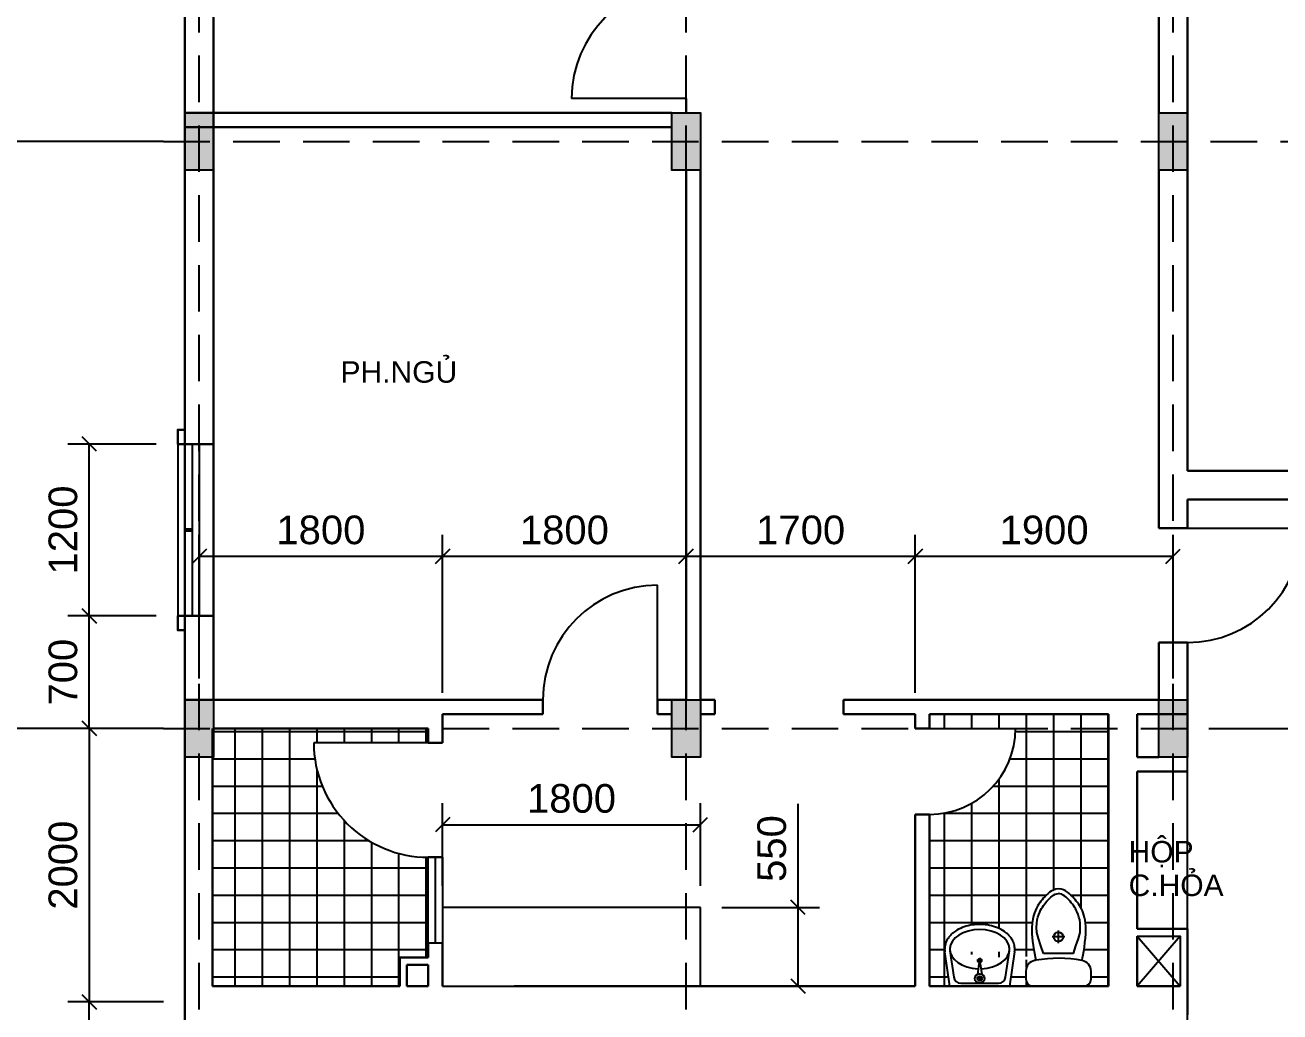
# Model space of a CAD drawing. Extents: x -49137 to 171306, y -3236 to 60448.
# Drawn here: x 4629 to 13390, y 46619 to 53512 of the extents above; entities that cross this region are included whole.
import ezdxf

# ---------------------------------------------------------------- set-up
doc = ezdxf.new("R2010")
doc.units = 0
doc.header["$LTSCALE"] = 1300
doc.linetypes.add('HIDDEN', pattern=[0.375, 0.25, -0.125])
doc.layers.get('0').update_dxf_attribs({"linetype": 'CONTINUOUS'})
doc.layers.get('DEFPOINTS').update_dxf_attribs({"linetype": 'CONTINUOUS'})
for name, color, linetype in [('11', 7, 'CONTINUOUS'), ('BAO', 3, 'CONTINUOUS'), ('COT', 1, 'CONTINUOUS'), ('CUA', 4, 'CONTINUOUS'), ('HATCH', 5, 'CONTINUOUS'), ('RANH', 2, 'CONTINUOUS'), ('TBI', 2, 'CONTINUOUS'), ('TEXT', 7, 'CONTINUOUS'), ('TIM', 6, 'CONTINUOUS')]:
    doc.layers.add(name, color=color, linetype=linetype)
doc.layers.add('TUONG', color=3, linetype='CONTINUOUS', lineweight=30)
doc.styles.add('VN', font='VHELVEN.TTF')
doc.styles.add('VNI-HELVE', font='VHELVEN.TTF')
doc.dimstyles.new('DIM100S', dxfattribs={"dimscale": 0, "dimtxt": 200, "dimasz": 100, "dimexe": 150, "dimexo": 150, "dimgap": 80, "dimtad": 1, "dimdec": 0, "dimrnd": 50, "dimzin": 0, "dimdsep": 46, "dimtxsty": 'VNI-HELVE', "dimblk1": 'OBLIQUE', "dimblk2": 'OBLIQUE', "dimsah": 1, "dimcen": 0, "dimclrd": 6, "dimclre": 6, "dimclrt": 6, "dimadec": 0, "dimazin": 0, "dimtfac": 1, "dimtdec": 0, "dimtmove": 0, "dimatfit": 3, "dimfxl": 0, "dimtolj": 1, "dimtzin": 0, "dimarcsym": 0})
pattern_1 = [(0, (0, 0), (0, 190.5), []), (90, (0, 0), (-190.5, 1.166437552015814e-14), [])]

# ---------------------------------------------------------------- blocks, each defined once
blk = doc.blocks.new('PN')
at = {"layer": 'TEXT', "style": 'VN'}
blk.add_text('PH.NGUÛ', height=150, dxfattribs=at).set_placement((-475.5843521677307, -53.53381435963092))
blk = doc.blocks.new('S1200A')
at = {"layer": '11', "color": 4}
blk.add_line((-600, 50), (600, 50), dxfattribs=at)
blk.add_lwpolyline([(-600, 100), (600, 100), (600, 0), (-600, 0), (-600, 100)], dxfattribs=at)
at = {"layer": '11', "color": 4, "const_width": 30}
blk.add_lwpolyline([(0, 50), (0, 0)], dxfattribs=at)
blk = doc.blocks.new('_OBLIQUE')
at = {"color": 0, "linetype": 'ByBlock'}
blk.add_line((-0.5, -0.5), (0.5, 0.5), dxfattribs=at)
blk = doc.blocks.new('*D67')
at = {"color": 6, "linetype": 'ByBlock'}
for p, q in [((5594.066103490199, 46688.57364464401), (4926.467653593863, 46688.57364464401)), ((5076.467653593863, 44598.92827617628), (5076.467653593863, 46688.57364464401)), ((5594.066103490199, 44598.92827617628), (4926.467653593863, 44598.92827617628))]:
    blk.add_line(p, q, dxfattribs=at)
at = {"layer": 'DEFPOINTS', "color": 0, "linetype": 'ByBlock'}
for p in [(5076.467653593863, 46688.57364464401), (5744.066103490199, 46688.57364464401), (5744.066103490199, 44598.92827617628)]:
    blk.add_point(p, dxfattribs=at)
at = {"color": 6, "linetype": 'ByBlock', "xscale": 100, "yscale": 100, "zscale": 100}
for p, rotation in [((5076.467653593863, 46688.57364464401), 90), ((5076.467653593863, 44598.92827617628), 270)]:
    blk.add_blockref('_OBLIQUE', p, dxfattribs=dict(at, rotation=rotation))
at = {"color": 6, "linetype": 'ByBlock', "insert": (4893.682138273529, 45643.75096041015), "char_height": 200, "attachment_point": 5, "rotation": 90, "style": 'VNI-HELVE'}
blk.add_mtext('\\A1;2000', dxfattribs=at)
blk = doc.blocks.new('*D68')
at = {"color": 6, "linetype": 'ByBlock'}
for p, q in [((5594.066103484367, 48598.92827617623), (4926.467653593863, 48598.92827617623)), ((5076.467653593863, 48598.92827617623), (5076.467653593863, 46688.57364464401)), ((5394.066103490199, 46688.57364464401), (4926.467653593863, 46688.57364464401))]:
    blk.add_line(p, q, dxfattribs=at)
at = {"layer": 'DEFPOINTS', "color": 0, "linetype": 'ByBlock'}
for p in [(5744.066103484367, 48598.92827617623), (5076.467653593863, 46688.57364464401), (5544.066103490199, 46688.57364464401)]:
    blk.add_point(p, dxfattribs=at)
at = {"color": 6, "linetype": 'ByBlock', "xscale": 100, "yscale": 100, "zscale": 100}
for p, rotation in [((5076.467653593863, 48598.92827617623), 90), ((5076.467653593863, 46688.57364464401), 270)]:
    blk.add_blockref('_OBLIQUE', p, dxfattribs=dict(at, rotation=rotation))
at = {"color": 6, "linetype": 'ByBlock', "insert": (4893.682138273529, 47643.75096041012), "char_height": 200, "attachment_point": 5, "rotation": 90, "style": 'VNI-HELVE'}
blk.add_mtext('\\A1;2000', dxfattribs=at)
blk = doc.blocks.new('*D69')
at = {"color": 6, "linetype": 'ByBlock'}
for p, q in [((5544.066103484423, 49384.92312863689), (4926.467653593863, 49384.92312863689)), ((5076.467653593863, 48598.92827617623), (5076.467653593863, 49384.92312863689)), ((5394.066103484367, 48598.92827617623), (4926.467653593863, 48598.92827617623))]:
    blk.add_line(p, q, dxfattribs=at)
at = {"layer": 'DEFPOINTS', "color": 0, "linetype": 'ByBlock'}
for p in [(5076.467653593863, 49384.92312863689), (5694.066103484423, 49384.92312863689), (5544.066103484367, 48598.92827617623)]:
    blk.add_point(p, dxfattribs=at)
at = {"color": 6, "linetype": 'ByBlock', "xscale": 100, "yscale": 100, "zscale": 100}
for p, rotation in [((5076.467653593863, 49384.92312863689), 90), ((5076.467653593863, 48598.92827617623), 270)]:
    blk.add_blockref('_OBLIQUE', p, dxfattribs=dict(at, rotation=rotation))
at = {"color": 6, "linetype": 'ByBlock', "insert": (4893.682138273529, 48991.92570240656), "char_height": 200, "attachment_point": 5, "rotation": 90, "style": 'VNI-HELVE'}
blk.add_mtext('\\A1;700', dxfattribs=at)
blk = doc.blocks.new('*D70')
at = {"color": 6, "linetype": 'ByBlock'}
for p, q in [((5544.066103484423, 50584.92312863689), (4926.467653593863, 50584.92312863689)), ((5076.467653593863, 49384.92312863689), (5076.467653593863, 50584.92312863689)), ((5344.066103484423, 49384.92312863689), (4926.467653593863, 49384.92312863689))]:
    blk.add_line(p, q, dxfattribs=at)
at = {"layer": 'DEFPOINTS', "color": 0, "linetype": 'ByBlock'}
for p in [(5076.467653593863, 50584.92312863689), (5694.066103484423, 50584.92312863689), (5494.066103484423, 49384.92312863689)]:
    blk.add_point(p, dxfattribs=at)
at = {"color": 6, "linetype": 'ByBlock', "xscale": 100, "yscale": 100, "zscale": 100}
for p, rotation in [((5076.467653593863, 50584.92312863689), 90), ((5076.467653593863, 49384.92312863689), 270)]:
    blk.add_blockref('_OBLIQUE', p, dxfattribs=dict(at, rotation=rotation))
at = {"color": 6, "linetype": 'ByBlock', "insert": (4893.682138273529, 49984.92312863689), "char_height": 200, "attachment_point": 5, "rotation": 90, "style": 'VNI-HELVE'}
blk.add_mtext('\\A1;1200', dxfattribs=at)
blk = doc.blocks.new('*D73')
at = {"color": 6, "linetype": 'ByBlock'}
for p, q in [((5394.066103484367, 48598.92827617623), (4314.043921844976, 48598.92827617623)), ((4464.043921844976, 44598.92827617628), (4464.043921844976, 48598.92827617623)), ((5394.066103490199, 44598.92827617628), (4314.043921844976, 44598.92827617628))]:
    blk.add_line(p, q, dxfattribs=at)
at = {"layer": 'DEFPOINTS', "color": 0, "linetype": 'ByBlock'}
for p in [(4464.043921844976, 48598.92827617623), (5544.066103484367, 48598.92827617623), (5544.066103490199, 44598.92827617628)]:
    blk.add_point(p, dxfattribs=at)
at = {"color": 6, "linetype": 'ByBlock', "xscale": 100, "yscale": 100, "zscale": 100}
for p, rotation in [((4464.043921844976, 48598.92827617623), 90), ((4464.043921844976, 44598.92827617628), 270)]:
    blk.add_blockref('_OBLIQUE', p, dxfattribs=dict(at, rotation=rotation))
at = {"color": 6, "linetype": 'ByBlock', "insert": (4281.258406524641, 46598.92827617626), "char_height": 200, "attachment_point": 5, "rotation": 90, "style": 'VNI-HELVE'}
blk.add_mtext('\\A1;4000', dxfattribs=at)
blk = doc.blocks.new('*D74')
at = {"color": 6, "linetype": 'ByBlock'}
for p, q in [((5594.066103484394, 52698.92827617536), (4314.043921844976, 52698.92827617536)), ((4464.043921844976, 48598.92827617623), (4464.043921844976, 52698.92827617536)), ((5394.066103484367, 48598.92827617623), (4314.043921844976, 48598.92827617623))]:
    blk.add_line(p, q, dxfattribs=at)
at = {"layer": 'DEFPOINTS', "color": 0, "linetype": 'ByBlock'}
for p in [(4464.043921844976, 52698.92827617536), (5744.066103484394, 52698.92827617536), (5544.066103484367, 48598.92827617623)]:
    blk.add_point(p, dxfattribs=at)
at = {"color": 6, "linetype": 'ByBlock', "xscale": 100, "yscale": 100, "zscale": 100}
for p, rotation in [((4464.043921844976, 52698.92827617536), 90), ((4464.043921844976, 48598.92827617623), 270)]:
    blk.add_blockref('_OBLIQUE', p, dxfattribs=dict(at, rotation=rotation))
at = {"color": 6, "linetype": 'ByBlock', "insert": (4281.258406524641, 50648.92827617579), "char_height": 200, "attachment_point": 5, "rotation": 90, "style": 'VNI-HELVE'}
blk.add_mtext('\\A1;4200', dxfattribs=at)
blk = doc.blocks.new('*D75')
at = {"color": 6, "linetype": 'ByBlock'}
for p, q in [((5594.066103484423, 56798.59949877077), (4314.043921844976, 56798.59949877077)), ((4464.043921844976, 52698.92827617536), (4464.043921844976, 56798.59949877077)), ((5394.066103484394, 52698.92827617536), (4314.043921844976, 52698.92827617536))]:
    blk.add_line(p, q, dxfattribs=at)
at = {"layer": 'DEFPOINTS', "color": 0, "linetype": 'ByBlock'}
for p in [(4464.043921844976, 56798.59949877077), (5744.066103484423, 56798.59949877077), (5544.066103484394, 52698.92827617536)]:
    blk.add_point(p, dxfattribs=at)
at = {"color": 6, "linetype": 'ByBlock', "xscale": 100, "yscale": 100, "zscale": 100}
for p, rotation in [((4464.043921844976, 56798.59949877077), 90), ((4464.043921844976, 52698.92827617536), 270)]:
    blk.add_blockref('_OBLIQUE', p, dxfattribs=dict(at, rotation=rotation))
at = {"color": 6, "linetype": 'ByBlock', "insert": (4281.258406524642, 54748.76388747306), "char_height": 200, "attachment_point": 5, "rotation": 90, "style": 'VNI-HELVE'}
blk.add_mtext('\\A1;4200', dxfattribs=at)
blk = doc.blocks.new('*D76')
at = {"color": 6, "linetype": 'ByBlock'}
for p, q in [((5394.066103484423, 56798.59949877077), (3671.355220507948, 56798.59949877077)), ((3821.355220507946, 36598.59949877077), (3821.355220507948, 56798.59949877077)), ((5394.066103484359, 36598.59949877077), (3671.355220507946, 36598.59949877077))]:
    blk.add_line(p, q, dxfattribs=at)
at = {"layer": 'DEFPOINTS', "color": 0, "linetype": 'ByBlock'}
for p in [(3821.355220507948, 56798.59949877077), (5544.066103484423, 56798.59949877077), (5544.066103484359, 36598.59949877077)]:
    blk.add_point(p, dxfattribs=at)
at = {"color": 6, "linetype": 'ByBlock', "xscale": 100, "yscale": 100, "zscale": 100}
for p, rotation in [((3821.355220507948, 56798.59949877077), 90), ((3821.355220507946, 36598.59949877077), 270)]:
    blk.add_blockref('_OBLIQUE', p, dxfattribs=dict(at, rotation=rotation))
at = {"color": 6, "linetype": 'ByBlock', "insert": (3638.569705187613, 46698.59949877077), "char_height": 200, "attachment_point": 5, "rotation": 90, "style": 'VNI-HELVE'}
blk.add_mtext('\\A1;20800', dxfattribs=at)
blk = doc.blocks.new('*D109')
at = {"color": 6, "linetype": 'ByBlock'}
for p, q in [((14494.06610348437, 50298.59949877077), (14004.37222511618, 50298.59949877077)), ((14154.37222511618, 48598.92827617623), (14154.37222511618, 50298.59949877077)), ((12894.06610348437, 48598.92827617623), (14304.37222511618, 48598.92827617623))]:
    blk.add_line(p, q, dxfattribs=at)
at = {"layer": 'DEFPOINTS', "color": 0, "linetype": 'ByBlock'}
for p in [(14154.37222511618, 50298.59949877077), (14644.06610348437, 50298.59949877077), (12744.06610348437, 48598.92827617623)]:
    blk.add_point(p, dxfattribs=at)
at = {"color": 6, "linetype": 'ByBlock', "xscale": 100, "yscale": 100, "zscale": 100}
for p, rotation in [((14154.37222511618, 50298.59949877077), 90), ((14154.37222511618, 48598.92827617623), 270)]:
    blk.add_blockref('_OBLIQUE', p, dxfattribs=dict(at, rotation=rotation))
at = {"color": 6, "linetype": 'ByBlock', "insert": (13971.58670979585, 49448.7638874735), "char_height": 200, "attachment_point": 5, "rotation": 90, "style": 'VNI-HELVE'}
blk.add_mtext('\\A1;1700', dxfattribs=at)
blk = doc.blocks.new('*D110')
at = {"color": 6, "linetype": 'ByBlock'}
for p, q in [((5844.066103484366, 48948.59949877077), (5844.066103484366, 49951.63737708093)), ((7544.066103484017, 48848.59949877077), (7544.066103484017, 49951.63737708093)), ((5844.066103484366, 49801.63737708093), (7544.066103484017, 49801.63737708093))]:
    blk.add_line(p, q, dxfattribs=at)
at = {"layer": 'DEFPOINTS', "color": 0, "linetype": 'ByBlock'}
for p in [(7544.066103484017, 49801.63737708093), (5844.066103484366, 48798.59949877077), (7544.066103484017, 48698.59949877077)]:
    blk.add_point(p, dxfattribs=at)
at = {"color": 6, "linetype": 'ByBlock', "xscale": 100, "yscale": 100, "zscale": 100, "rotation": 180}
blk.add_blockref('_OBLIQUE', (5844.066103484366, 49801.63737708093), dxfattribs=at)
at = {"color": 6, "linetype": 'ByBlock', "xscale": 100, "yscale": 100, "zscale": 100}
blk.add_blockref('_OBLIQUE', (7544.066103484017, 49801.63737708093), dxfattribs=at)
at = {"color": 6, "linetype": 'ByBlock', "insert": (6694.066103484191, 49984.42289240126), "char_height": 200, "attachment_point": 5, "style": 'VNI-HELVE'}
blk.add_mtext('\\A1;1800', dxfattribs=at)
blk = doc.blocks.new('*D111')
at = {"color": 6, "linetype": 'ByBlock'}
for p, q in [((7544.066103484017, 48998.59949877077), (7544.066103484017, 49951.63737708093)), ((9244.066103484365, 48948.59949877077), (9244.066103484365, 49951.63737708093)), ((7544.066103484017, 49801.63737708093), (9244.066103484365, 49801.63737708093))]:
    blk.add_line(p, q, dxfattribs=at)
at = {"layer": 'DEFPOINTS', "color": 0, "linetype": 'ByBlock'}
for p in [(9244.066103484365, 49801.63737708093), (7544.066103484017, 48848.59949877077), (9244.066103484365, 48798.59949877077)]:
    blk.add_point(p, dxfattribs=at)
at = {"color": 6, "linetype": 'ByBlock', "xscale": 100, "yscale": 100, "zscale": 100, "rotation": 180}
blk.add_blockref('_OBLIQUE', (7544.066103484017, 49801.63737708093), dxfattribs=at)
at = {"color": 6, "linetype": 'ByBlock', "xscale": 100, "yscale": 100, "zscale": 100}
blk.add_blockref('_OBLIQUE', (9244.066103484365, 49801.63737708093), dxfattribs=at)
at = {"color": 6, "linetype": 'ByBlock', "insert": (8394.06610348419, 49984.42289240126), "char_height": 200, "attachment_point": 5, "style": 'VNI-HELVE'}
blk.add_mtext('\\A1;1800', dxfattribs=at)
blk = doc.blocks.new('*D112')
at = {"color": 6, "linetype": 'ByBlock'}
for p, q in [((9244.066103484365, 48948.59949877077), (9244.066103484365, 49951.63737708093)), ((10844.06610348437, 48848.59949877077), (10844.06610348437, 49951.63737708093)), ((9244.066103484365, 49801.63737708093), (10844.06610348437, 49801.63737708093))]:
    blk.add_line(p, q, dxfattribs=at)
at = {"layer": 'DEFPOINTS', "color": 0, "linetype": 'ByBlock'}
for p in [(10844.06610348437, 49801.63737708093), (9244.066103484365, 48798.59949877077), (10844.06610348437, 48698.59949877077)]:
    blk.add_point(p, dxfattribs=at)
at = {"color": 6, "linetype": 'ByBlock', "xscale": 100, "yscale": 100, "zscale": 100, "rotation": 180}
blk.add_blockref('_OBLIQUE', (9244.066103484365, 49801.63737708093), dxfattribs=at)
at = {"color": 6, "linetype": 'ByBlock', "xscale": 100, "yscale": 100, "zscale": 100}
blk.add_blockref('_OBLIQUE', (10844.06610348437, 49801.63737708093), dxfattribs=at)
at = {"color": 6, "linetype": 'ByBlock', "insert": (10044.06610348437, 49984.42289240126), "char_height": 200, "attachment_point": 5, "style": 'VNI-HELVE'}
blk.add_mtext('\\A1;1700', dxfattribs=at)
blk = doc.blocks.new('*D113')
at = {"color": 6, "linetype": 'ByBlock'}
for p, q in [((7544.066103484074, 47498.59949877077), (7544.066103484074, 48076.04216822075)), ((9344.066103484074, 47498.59949877077), (9344.066103484074, 48076.04216822075)), ((7544.066103484074, 47926.04216822075), (9344.066103484074, 47926.04216822075))]:
    blk.add_line(p, q, dxfattribs=at)
at = {"layer": 'DEFPOINTS', "color": 0, "linetype": 'ByBlock'}
for p in [(9344.066103484074, 47926.04216822075), (7544.066103484074, 47348.59949877077), (9344.066103484074, 47348.59949877077)]:
    blk.add_point(p, dxfattribs=at)
at = {"color": 6, "linetype": 'ByBlock', "xscale": 100, "yscale": 100, "zscale": 100, "rotation": 180}
blk.add_blockref('_OBLIQUE', (7544.066103484074, 47926.04216822075), dxfattribs=at)
at = {"color": 6, "linetype": 'ByBlock', "xscale": 100, "yscale": 100, "zscale": 100}
blk.add_blockref('_OBLIQUE', (9344.066103484074, 47926.04216822075), dxfattribs=at)
at = {"color": 6, "linetype": 'ByBlock', "insert": (8444.066103484074, 48108.82768354109), "char_height": 200, "attachment_point": 5, "style": 'VNI-HELVE'}
blk.add_mtext('\\A1;1800', dxfattribs=at)
blk = doc.blocks.new('*D114')
at = {"color": 6, "linetype": 'ByBlock'}
for p, q in [((10025.67019961908, 47348.59949877077), (10025.67019961908, 48070.99504194625)), ((9494.066103484074, 47348.59949877077), (10175.67019961908, 47348.59949877077)), ((10025.67019961908, 46798.59949877081), (10025.67019961908, 47348.59949877077)), ((9494.066103484074, 46798.59949877081), (10175.67019961908, 46798.59949877081))]:
    blk.add_line(p, q, dxfattribs=at)
at = {"layer": 'DEFPOINTS', "color": 0, "linetype": 'ByBlock'}
for p in [(9344.066103484074, 47348.59949877077), (10025.67019961908, 47348.59949877077), (9344.066103484074, 46798.59949877081)]:
    blk.add_point(p, dxfattribs=at)
at = {"color": 6, "linetype": 'ByBlock', "xscale": 100, "yscale": 100, "zscale": 100}
for p, rotation in [((10025.67019961908, 47348.59949877077), 90), ((10025.67019961908, 46798.59949877081), 270)]:
    blk.add_blockref('_OBLIQUE', p, dxfattribs=dict(at, rotation=rotation))
at = {"color": 6, "linetype": 'ByBlock', "insert": (9842.884684298748, 47759.79727035851), "char_height": 200, "attachment_point": 5, "rotation": 90, "style": 'VNI-HELVE'}
blk.add_mtext('\\A1;550', dxfattribs=at)
blk = doc.blocks.new('*D185')
at = {"color": 6, "linetype": 'ByBlock'}
for p, q in [((10844.06610348437, 48848.59949877077), (10844.06610348437, 49951.63737708093)), ((12644.06610348437, 48948.59949877077), (12644.06610348437, 49951.63737708093)), ((10844.06610348437, 49801.63737708093), (12644.06610348437, 49801.63737708093))]:
    blk.add_line(p, q, dxfattribs=at)
at = {"layer": 'DEFPOINTS', "color": 0, "linetype": 'ByBlock'}
for p in [(12644.06610348437, 49801.63737708093), (12644.06610348437, 48798.59949877077), (10844.06610348437, 48698.59949877077)]:
    blk.add_point(p, dxfattribs=at)
at = {"color": 6, "linetype": 'ByBlock', "xscale": 100, "yscale": 100, "zscale": 100, "rotation": 180}
blk.add_blockref('_OBLIQUE', (10844.06610348437, 49801.63737708093), dxfattribs=at)
at = {"color": 6, "linetype": 'ByBlock', "xscale": 100, "yscale": 100, "zscale": 100}
blk.add_blockref('_OBLIQUE', (12644.06610348437, 49801.63737708093), dxfattribs=at)
at = {"color": 6, "linetype": 'ByBlock', "insert": (11744.06610348437, 49984.42289240126), "char_height": 200, "attachment_point": 5, "style": 'VNI-HELVE'}
blk.add_mtext('\\A1;1900', dxfattribs=at)

msp = doc.modelspace()

# ---------------------------------------------------------------- hatches: boundary and pattern name
at = {"layer": 'HATCH', "linetype": 'Continuous'}
h = msp.add_hatch(dxfattribs=at)
h.set_pattern_fill('NET', color=5, scale=60, style=0)
h.set_pattern_definition(pattern_1)
edge = h.paths.add_edge_path()
edge.add_arc((10944.06610348437, 48598.59949876972), 600, 270, 360)
edge.add_line((11544.06610348437, 48598.59949876972), (10944.06610348437, 48598.59949876972))
edge.add_line((10944.06610348437, 48598.59949876972), (10944.06610348437, 48698.59949876972))
edge.add_line((10944.06610348437, 48698.59949876972), (12194.06610348442, 48698.59949876922))
edge.add_line((12194.06610348442, 48698.59949876922), (12194.06610348442, 46798.59949877231))
edge.add_line((12194.06610348442, 46798.59949877231), (11044.06610348437, 46798.59949877077))
edge.add_line((11044.06610348437, 46798.59949877077), (10944.06610348448, 46798.59949877074))
edge.add_line((10944.06610348442, 46798.5994987703), (10944.06610348437, 47998.59949876972))
edge = h.paths.add_edge_path(flags=16)
edge.add_arc((11691.5661034844, 46903.65625561652), 75.0000000000041, 100.7092541193733, 180)
edge.add_line((11616.56610348442, 46903.65625561652), (11616.56610348441, 46848.59949877231))
edge.add_arc((11666.56610348441, 46848.59949877231), 50, 180, 270)
edge.add_line((11666.56610348441, 46798.59949877231), (12021.56610348442, 46798.59949877231))
edge.add_arc((12021.56610348442, 46848.59949877231), 50, 270, 360)
edge.add_line((12071.56610348442, 46848.59949877231), (12071.56610348441, 46903.65625561652))
edge.add_arc((11996.53256119661, 46903.64416464506), 75.03354326197281, 0.009232692571454953, 80.50684861416109)
edge.add_line((12008.9078219604, 46977.65014775099), (12010.01364940767, 46983.26954886196))
edge.add_line((12010.01364940767, 46983.26954886196), (12012.62557554992, 46997.03993886262))
edge.add_line((12012.62557554992, 46997.03993886262), (12016.30248819281, 47017.40621176831))
edge.add_line((12016.30248819281, 47017.40621176831), (12020.60327514209, 47042.81326159439))
edge.add_line((12020.60327514209, 47042.81326159439), (12025.08682420339, 47071.70598235617))
edge.add_line((12025.08682420339, 47071.70598235617), (12029.31202318244, 47102.52926806903))
edge.add_line((12029.31202318244, 47102.52926806903), (12032.8377598849, 47133.72801274832))
edge.add_line((12032.8377598849, 47133.72801274832), (12035.22292211642, 47163.74711040937))
edge.add_line((12035.22292211642, 47163.74711040937), (12036.12585722802, 47191.32485729911))
edge.add_line((12036.12585722802, 47191.32485729911), (12035.60275075148, 47216.37315859071))
edge.add_line((12035.60275075148, 47216.37315859071), (12033.80924776387, 47239.0973216889))
edge.add_line((12033.80924776387, 47239.0973216889), (12030.90099334226, 47259.70265399841))
edge.add_line((12030.90099334226, 47259.70265399841), (12027.0336325637, 47278.394462924))
edge.add_line((12027.0336325637, 47278.394462924), (12022.36281050528, 47295.37805587039))
edge.add_line((12022.36281050528, 47295.37805587039), (12017.04417224404, 47310.85874024234))
edge.add_line((12017.04417224404, 47310.85874024234), (12011.23336285708, 47325.04182344457))
edge.add_line((12011.23336285708, 47325.04182344457), (12005.05696267856, 47338.12794049429))
edge.add_line((12005.05696267856, 47338.12794049429), (11998.52529307133, 47350.29903685866))
edge.add_line((11998.52529307133, 47350.29903685866), (11991.61961065531, 47361.73238561724))
edge.add_line((11991.61961065531, 47361.73238561724), (11984.32117205048, 47372.6052598497))
edge.add_line((11984.32117205048, 47372.6052598497), (11976.61123387677, 47383.09493263562))
edge.add_line((11976.61123387677, 47383.09493263562), (11968.47105275413, 47393.3786770546))
edge.add_line((11968.47105275413, 47393.3786770546), (11959.88188530253, 47403.63376618625))
edge.add_line((11959.88188530253, 47403.63376618625), (11950.8249881419, 47414.03747311022))
edge.add_line((11950.8249881419, 47414.03747311022), (11941.25189868861, 47424.6786126252))
edge.add_line((11941.25189868861, 47424.6786126252), (11930.99527754464, 47435.29216640648))
edge.add_line((11930.99527754464, 47435.29216640648), (11919.85806610831, 47445.52465784844))
edge.add_line((11919.85806610831, 47445.52465784844), (11907.64320577799, 47455.02261034551))
edge.add_line((11907.64320577799, 47455.02261034551), (11894.1536379521, 47463.432547292))
edge.add_line((11894.1536379521, 47463.432547292), (11879.19230402895, 47470.40099208239))
edge.add_line((11879.19230402895, 47470.40099208239), (11862.56214540695, 47475.57446811104))
edge.add_line((11862.56214540695, 47475.57446811104), (11844.06610348441, 47478.59949877227))
edge.add_line((11844.06610348441, 47478.59949877227), (11825.62506156052, 47475.25549666962))
edge.add_line((11825.62506156052, 47475.25549666962), (11809.08672784985, 47469.79559299955))
edge.add_line((11809.08672784985, 47469.79559299955), (11794.24796867561, 47462.56980849367))
edge.add_line((11794.24796867561, 47462.56980849367), (11780.90565036105, 47453.92816388358))
edge.add_line((11780.90565036105, 47453.92816388358), (11768.85663922942, 47444.2206799009))
edge.add_line((11768.85663922942, 47444.2206799009), (11757.8978016039, 47433.79737727722))
edge.add_line((11757.8978016039, 47433.79737727722), (11747.82600380776, 47423.00827674413))
edge.add_line((11747.82600380776, 47423.00827674413), (11738.43811216421, 47412.20339903326))
edge.add_line((11738.43811216421, 47412.20339903326), (11729.55657416828, 47401.62133085501))
edge.add_line((11729.55657416828, 47401.62133085501), (11721.10616200225, 47391.05492283493))
edge.add_line((11721.10616200225, 47391.05492283493), (11713.03722902021, 47380.18559157744))
edge.add_line((11713.03722902021, 47380.18559157744), (11705.30012857621, 47368.69475368693))
edge.add_line((11705.30012857621, 47368.69475368693), (11697.84521402435, 47356.26382576779))
edge.add_line((11697.84521402435, 47356.26382576779), (11690.62283871866, 47342.57422442439))
edge.add_line((11690.62283871866, 47342.57422442439), (11683.58335601325, 47327.30736626111))
edge.add_line((11683.58335601325, 47327.30736626111), (11676.67711926217, 47310.14466788238))
edge.add_line((11676.67711926217, 47310.14466788238), (11669.98468499586, 47290.59675156698))
edge.add_line((11669.98468499586, 47290.59675156698), (11664.10742244999, 47267.49106229155))
edge.add_line((11664.10742244999, 47267.49106229155), (11659.77690403665, 47239.4842507071))
edge.add_line((11659.77690403665, 47239.4842507071), (11657.72470216791, 47205.23296746463))
edge.add_line((11657.72470216791, 47205.23296746463), (11658.68238925577, 47163.39386321523))
edge.add_line((11658.68238925577, 47163.39386321523), (11663.38153771234, 47112.62358860986))
edge.add_line((11663.38153771234, 47112.62358860986), (11672.55371994966, 47051.57879429958))
edge.add_line((11672.55371994966, 47051.57879429958), (11686.93050837977, 46978.91613093544))
edge.add_line((11537.51446161317, 47038.74650280911), (11502.56610348441, 46798.59949877231))
edge.add_line((11502.56610348441, 46798.59949877231), (11085.56610348444, 46798.59949877231))
edge.add_line((11085.56610348444, 46798.59949877231), (11050.61774535567, 47038.74650280911))
edge.add_spline(control_points=[(11537.51446161316, 47038.74650280908), (11538.32262204812, 47044.29976246493), (11538.76365443562, 47049.90185282516), (11538.83361215686, 47055.99034147829), (11538.83638073801, 47056.47224509419), (11538.83638073801, 47056.954148711), (11538.83638073801, 47062.56843632355), (11538.45957094108, 47068.18253183262), (11536.96497035159, 47079.31923317714), (11535.84737535198, 47084.84153078758), (11532.90645873385, 47095.71357946724), (11531.08342795577, 47101.06319894356), (11526.78175918818, 47111.52654557678), (11524.30338481632, 47116.64031437691), (11517.28513767818, 47129.20521722606), (11512.34761163454, 47136.46877676349), (11501.27149447658, 47150.2495874008), (11495.13312109523, 47156.76805604107), (11481.82592784584, 47169.01738712755), (11474.65680100571, 47174.74895790733), (11452.263089103, 47190.42040851104), (11435.815159912, 47199.23501226318), (11400.60148950515, 47213.6413570619), (11381.83261915139, 47219.23152853707), (11343.01797536084, 47227.04278206035), (11322.9731917437, 47229.26207533096), (11282.71732068469, 47230.2599333075), (11262.50843552653, 47229.03825335206), (11223.04690057864, 47223.19194910176), (11203.79581902536, 47218.56871653777), (11167.32059109773, 47206.0491629826), (11150.09490514791, 47198.15492351713), (11123.08297072914, 47181.90693413859), (11112.56335314398, 47174.30238437001), (11095.33605050707, 47159.171511497), (11088.28454281924, 47151.91501289811), (11075.69598189267, 47136.45388194866), (11070.15927913804, 47128.24707778242), (11061.89322743115, 47112.89801577276), (11058.81581627537, 47105.91592378056), (11053.88960986897, 47091.57357183505), (11052.04206572076, 47084.21347163469), (11049.6771902488, 47069.29669875735), (11049.16081258289, 47061.74124248106), (11049.43920495331, 47049.02966366174), (11049.8724890837, 47043.86735629117), (11050.61779601486, 47038.7465028091)], knot_values=[6.188041064605255, 6.188041064605255, 6.188041064605255, 6.188041064605255, 6.275655103158307, 6.275655103158307, 6.283185307179586, 6.283185307179586, 6.283185307179586, 6.370913910330411, 6.370913910330411, 6.458642513481236, 6.458642513481236, 6.546371116632061, 6.546371116632061, 6.634099719782886, 6.634099719782886, 6.768000376950567, 6.768000376950567, 6.901901034118249, 6.901901034118249, 7.035801691285931, 7.035801691285931, 7.295926831772173, 7.295926831772173, 7.556051972258415, 7.556051972258415, 7.816177112744657, 7.816177112744657, 8.0763022532309, 8.0763022532309, 8.336427393717141, 8.336427393717141, 8.596552534203383, 8.596552534203383, 8.783727799519744, 8.783727799519744, 8.934605580622998, 8.934605580622998, 9.085483361726252, 9.085483361726252, 9.203365609722564, 9.203365609722564, 9.321247857718877, 9.321247857718877, 9.43913010571519, 9.43913010571519, 9.519922363184284, 9.519922363184284, 9.519922363184284, 9.519922363184284], degree=3, periodic=0)
h = msp.add_hatch(dxfattribs=at)
h.set_pattern_fill('NET', color=5, scale=60, style=0)
h.set_pattern_definition(pattern_1)
h.paths.add_polyline_path([(6644.066103484423, 48498.59949877032), (7444.066103484422, 48498.59949877031), (7444.066103484366, 48598.59949876991), (5944.066103484364, 48598.59949877061), (5944.066103484366, 48399.25705358168), (5937.706899994344, 48399.25705358169), (5937.706899994344, 46798.59949876955), (7244.066103478895, 46798.59949876838), (7244.066103479359, 46998.59949877301), (7444.066103483899, 46998.59949877301), (7444.066103484598, 47098.59949877283), (7444.066103484714, 47698.59949877032, -0.4142135623732018)])

# ---------------------------------------------------------------- linework, layer by layer
at = {"layer": 'BAO', "color": 3, "linetype": 'Continuous'}
for p, q in [((12744.06610348437, 50198.59949877077), (14644.06610348437, 50198.59949877077)), ((12744.06610348437, 49998.59949877077), (12744.06610348437, 50198.59949877077)), ((12744.06610348437, 44198.59949877077), (12744.06610348437, 49198.59949877077)), ((7544.066103484365, 46798.59949877077), (9744.066103484365, 46798.59949877077))]:
    msp.add_line(p, q, dxfattribs=at)
at = {"layer": 'COT', "linetype": 'Continuous'}
for points in [[(5744.066103484367, 52898.5994987699), (5944.066103484365, 52898.5994987699), (5944.066103484365, 52499.25705358081), (5744.066103484367, 52499.25705358081)], [(9144.066103484309, 52898.59949876984), (9344.066103484307, 52898.59949876984), (9344.066103484307, 52499.25705358075), (9144.066103484309, 52499.25705358075)], [(12544.06610348431, 52898.59949876991), (12744.06610348431, 52898.59949876991), (12744.06610348431, 52499.25705358082), (12544.06610348431, 52499.25705358082)], [(5744.066103484367, 48798.59949877077), (5944.066103484365, 48798.59949877077), (5944.066103484365, 48399.25705358168), (5744.066103484367, 48399.25705358168)], [(9144.066103484367, 48798.59949877077), (9344.066103484365, 48798.59949877077), (9344.066103484365, 48399.25705358168), (9144.066103484367, 48399.25705358168)], [(12544.06610348437, 48798.59949877077), (12744.06610348437, 48798.59949877077), (12744.06610348437, 48399.25705358168), (12544.06610348437, 48399.25705358168)]]:
    msp.add_lwpolyline(points, close=True, dxfattribs=at)
for points in [[(5744.066103484423, 52499.25705358081), (5944.066103484365, 52499.25705358081), (5744.066103484365, 52898.5994987699), (5944.066103484365, 52898.59949876989)], [(9144.066103484365, 52499.25705358075), (9344.066103484307, 52499.25705358075), (9144.066103484307, 52898.59949876984), (9344.066103484307, 52898.59949876984)], [(12544.06610348437, 52499.25705358082), (12744.06610348431, 52499.25705358082), (12544.06610348431, 52898.59949876991), (12744.06610348431, 52898.5994987699)], [(5744.066103484423, 48399.25705358168), (5944.066103484365, 48399.25705358168), (5744.066103484365, 48798.59949877077), (5944.066103484365, 48798.59949877077)], [(9144.066103484423, 48399.25705358168), (9344.066103484365, 48399.25705358168), (9144.066103484365, 48798.59949877077), (9344.066103484365, 48798.59949877076)], [(12544.06610348442, 48399.25705358168), (12744.06610348437, 48399.25705358168), (12544.06610348437, 48798.59949877077), (12744.06610348437, 48798.59949877077)]]:
    msp.add_solid(points, dxfattribs=at)
at = {"layer": 'CUA', "color": 4, "linetype": 'Continuous'}
for p, q in [((9244.066103484365, 52998.59949876995), (8444.066103484365, 52998.59949876995)), ((5694.066103484423, 50584.92312863689), (5694.066103484423, 49384.92312863689)), ((12744.06610348437, 49998.59949877077), (13544.06610348437, 49998.59949877077)), ((9044.066103484365, 48798.59949876928), (9044.066103484365, 49598.59949876928)), ((10944.06610348437, 48598.59949876972), (11544.06610348437, 48598.59949876972)), ((7494.066103484598, 47098.5994987728), (7494.066103484714, 47698.59949877071)), ((9344.066103484074, 47348.59949877077), (7544.066103484074, 47348.59949877077)), ((9344.066103484074, 46798.59949877077), (9344.066103484074, 47348.59949877077))]:
    msp.add_line(p, q, dxfattribs=at)
at = {"layer": 'CUA', "color": 3, "linetype": 'Continuous'}
msp.add_line((7444.066103484423, 48498.59949877032), (6644.066103484423, 48498.59949877032), dxfattribs=at)
at = {"layer": 'CUA', "color": 4, "linetype": 'Continuous'}
msp.add_lwpolyline([(7544.066103484598, 47098.5994987728), (7444.066103484598, 47098.59949877283), (7444.066103484714, 47698.59949877074), (7544.066103484714, 47698.59949877071)], close=True, dxfattribs=at)
for centre, radius, start, end in [((9244.066103484365, 52998.59949876995), 800, 90, 180), ((12744.06610348437, 49998.59949877077), 800, 270, 0), ((9044.066103484365, 48798.59949876928), 800, 90, 180), ((10944.06610348437, 48598.59949876972), 600, 270, 0)]:
    msp.add_arc(centre, radius, start, end, dxfattribs=at)
at = {"layer": 'CUA', "color": 3, "linetype": 'Continuous'}
msp.add_arc((7444.066103484423, 48498.59949877032), 799.9999999999991, 180, 270.0000000000001, dxfattribs=at)
at = {"layer": 'RANH', "color": 2, "linetype": 'HIDDEN'}
for p, q in [((5844.066103484402, 36398.59949877078), (5844.066103484402, 57559.6846825438)), ((9244.066103484365, 36398.5994987716), (9244.066103484365, 57559.68468254462)), ((12644.06610348437, 36398.59949876924), (12644.06610348437, 57559.68468254227)), ((5594.066103484394, 52698.92827617536), (64365.25291313304, 52698.92827617536)), ((5594.066103484367, 48598.92827617623), (64365.25291313299, 48598.59949877073))]:
    msp.add_line(p, q, dxfattribs=at)
at = {"layer": 'TBI', "color": 3, "linetype": 'Continuous'}
msp.add_line((7544.066103484074, 47348.59949877077), (7544.066103484074, 46798.59949877077), dxfattribs=at)
at = {"layer": 'TBI', "color": 2, "linetype": 'Continuous'}
for p, q in [((11888.19631894209, 47142.57244889521), (11799.9358880267, 47142.57244889521)), ((11844.06610348441, 47098.44223343751), (11844.06610348441, 47186.70266435291)), ((12394.06610348303, 46798.59949877225), (12394.06610348291, 47148.59949877237)), ((12394.06610348285, 47148.59949877254), (12394.06610348297, 46798.59949877228)), ((12694.06610348279, 47148.59949877091), (12394.06610348297, 46798.59949877228)), ((12394.06610348285, 47148.59949877254), (12694.06610348279, 46798.59949877068)), ((11312.70820991794, 46976.77076544626), (11274.04130534752, 46976.77076544626)), ((11294.06610348441, 46995.41287187977), (11294.06610348441, 46956.74596730935)), ((11948.33472219529, 47027.64183744756), (11739.79748477353, 47027.64183744755)), ((12394.06610348303, 46798.59949877243), (12694.06610348285, 46798.59949877048)), ((12694.06610348279, 46798.59949877068), (12394.06610348297, 46798.59949877228))]:
    msp.add_line(p, q, dxfattribs=at)
for points in [[(11677.6292045201, 46977.34996530235, 0.3604694923904597), (11616.56610348439, 46903.65625561652), (11616.56610348442, 46903.65625561652), (11616.56610348441, 46848.59949877231, 0.414213562373095), (11666.56610348441, 46798.59949877231), (12021.56610348442, 46798.59949877231, 0.414213562373095), (12071.56610348442, 46848.59949877231), (12071.56610348441, 46903.65625561652, 0.3664310780262656), (12008.9078219604, 46977.65014775099), (12010.01364940767, 46983.26954886196), (12012.62557554992, 46997.03993886262), (12016.30248819281, 47017.40621176831), (12020.60327514209, 47042.81326159439), (12025.08682420339, 47071.70598235617), (12029.31202318244, 47102.52926806903), (12032.8377598849, 47133.72801274832), (12035.22292211642, 47163.74711040937), (12036.12585722802, 47191.32485729911), (12035.60275075148, 47216.37315859071), (12033.80924776387, 47239.0973216889), (12030.90099334226, 47259.70265399841), (12027.0336325637, 47278.394462924), (12022.36281050528, 47295.37805587039), (12017.04417224404, 47310.85874024234), (12011.23336285708, 47325.04182344457), (12005.05696267856, 47338.12794049429), (11998.52529307133, 47350.29903685866), (11991.61961065531, 47361.73238561724), (11984.32117205048, 47372.6052598497), (11976.61123387677, 47383.09493263562), (11968.47105275413, 47393.3786770546), (11959.88188530253, 47403.63376618625), (11950.8249881419, 47414.03747311022), (11941.25189868861, 47424.6786126252), (11930.99527754464, 47435.29216640648), (11919.85806610831, 47445.52465784844), (11907.64320577799, 47455.02261034551), (11894.1536379521, 47463.432547292), (11879.19230402895, 47470.40099208239), (11862.56214540695, 47475.57446811104), (11844.06610348441, 47478.59949877227), (11825.62506156052, 47475.25549666962), (11809.08672784985, 47469.79559299955), (11794.24796867561, 47462.56980849367), (11780.90565036105, 47453.92816388358), (11768.85663922942, 47444.2206799009), (11757.8978016039, 47433.79737727722), (11747.82600380776, 47423.00827674413), (11738.43811216421, 47412.20339903326), (11729.55657416828, 47401.62133085501), (11721.10616200225, 47391.05492283493), (11713.03722902021, 47380.18559157744), (11705.30012857621, 47368.69475368693), (11697.84521402435, 47356.26382576779), (11690.62283871866, 47342.57422442439), (11683.58335601325, 47327.30736626111), (11676.67711926217, 47310.14466788238), (11669.98468499586, 47290.59675156698), (11664.10742244999, 47267.49106229155), (11659.77690403665, 47239.4842507071), (11657.72470216791, 47205.23296746463), (11658.68238925577, 47163.39386321523), (11663.38153771234, 47112.62358860986), (11672.55371994966, 47051.57879429958), (11686.93050837977, 46978.91613093544)], [(11086.38185178839, 47044.87852116802), (11113.08346152701, 46861.39889794629, 0.3724924437097543), (11162.56225847828, 46818.59949877231), (11425.56994849056, 46818.59949877231, 0.3724924437097543), (11475.04874544183, 46861.39889794629), (11501.75035518045, 47044.87852116802)]]:
    msp.add_lwpolyline(points, format="xyb", dxfattribs=at)
for points in [[(11739.79748477355, 47027.64183744756), (11722.05793892006, 47079.21852056244), (11704.33504793078, 47130.73679435944), (11693.52737888337, 47173.63438132011), (11691.36829284539, 47208.62786833645), (11692.4240770156, 47237.88482754682), (11695.82692372277, 47261.67392112), (11700.80618488901, 47281.53428329845), (11706.76374654507, 47298.95600490371), (11713.05565168256, 47314.59202695079), (11719.40370983862, 47328.35936008254), (11725.81612841399, 47340.51373454092), (11732.38681144534, 47351.47022325365), (11739.24207581682, 47361.65139282217), (11746.52684552384, 47371.46440964313), (11754.37939267531, 47381.2832463542), (11762.84054098265, 47391.36443367742), (11771.67301773716, 47401.53006349508), (11780.70340355892, 47411.20358379952), (11790.01553081372, 47420.06064727322), (11799.74383340216, 47427.89841425046), (11810.05254181202, 47434.57522950602), (11821.19523126629, 47440.00120022683), (11833.55602569311, 47444.08194669358), (11844.06610348442, 47445.98778923646)], [(11948.33472219529, 47027.64183744756), (11966.07426804876, 47079.21852056244), (11983.79715903803, 47130.73679435944), (11994.60482808544, 47173.63438132011), (11996.76391412342, 47208.62786833645), (11995.70812995321, 47237.88482754682), (11992.30528324605, 47261.67392112), (11987.32602207981, 47281.53428329845), (11981.36846042375, 47298.95600490371), (11975.07655528626, 47314.59202695079), (11968.7284971302, 47328.35936008254), (11962.31607855482, 47340.51373454092), (11955.74539552348, 47351.47022325365), (11948.890131152, 47361.65139282217), (11941.60536144498, 47371.46440964313), (11933.7528142935, 47381.2832463542), (11925.29166598617, 47391.36443367742), (11916.45918923165, 47401.53006349508), (11907.4288034099, 47411.20358379952), (11898.1166761551, 47420.06064727322), (11888.38837356666, 47427.89841425046), (11878.07966515679, 47434.57522950602), (11866.93697570253, 47440.00120022683), (11854.57618127571, 47444.08194669358), (11844.06610348442, 47445.98778923646)], [(12394.06610348285, 47148.59949877254), (12694.06610348279, 47148.59949877091), (12694.06610348279, 46798.59949877062)], [(11537.51446161317, 47038.74650280911), (11502.56610348441, 46798.59949877231), (11085.56610348444, 46798.59949877231), (11050.61774535567, 47038.74650280911)], [(11310.2566632333, 46880.72242701812), (11300.42556875054, 46953.74900372807), (11287.70663821831, 46953.74900372805), (11277.87554373554, 46880.72242701812)], [(11312.70820991794, 46851.77076544626), (11274.04130534752, 46851.77076544626)], [(11294.06610348441, 46870.41287187977), (11294.06610348441, 46831.74596730935)]]:
    msp.add_lwpolyline(points, dxfattribs=at)
for centre, radius in [((11844.06610348441, 47142.57244889521), 32.38698775391094), ((11294.06610348442, 46976.77076544626), 13.36496379994787), ((11294.06610348442, 46851.77076544626), 33.17126667394768), ((11294.06610348442, 46851.77076544626), 16.28223118407186)]:
    msp.add_circle(centre, radius, dxfattribs=at)
for centre, radius, start, end in [((11698.42608358208, 46882.24219106384), 97.35501476313168, 96.78124465194826, 102.3345185737207), ((11844.06610348441, 46097.28672133044), 895.6631926840753, 79.29074588062751, 100.1058880918778)]:
    msp.add_arc(centre, radius, start, end, dxfattribs=at)
msp.add_ellipse((11294.06610348442, 47056.95414871101), major_axis=(208.5, -2.553304247719656e-14), ratio=0.6553733815889631, start_param=4.764385745516345, end_param=10.94357752243262, dxfattribs=at)
msp.add_open_spline([(11537.51446161316, 47038.74650280908), (11538.32262204812, 47044.29976246493), (11538.76365443562, 47049.90185282516), (11538.83361215686, 47055.99034147829), (11538.83638073801, 47056.47224509419), (11538.83638073801, 47056.954148711), (11538.83638073801, 47062.56843632355), (11538.45957094108, 47068.18253183262), (11536.96497035159, 47079.31923317714), (11535.84737535198, 47084.84153078758), (11532.90645873385, 47095.71357946724), (11531.08342795577, 47101.06319894356), (11526.78175918818, 47111.52654557678), (11524.30338481632, 47116.64031437691), (11517.28513767818, 47129.20521722606), (11512.34761163454, 47136.46877676349), (11501.27149447658, 47150.2495874008), (11495.13312109523, 47156.76805604107), (11481.82592784584, 47169.01738712755), (11474.65680100571, 47174.74895790733), (11452.263089103, 47190.42040851104), (11435.815159912, 47199.23501226318), (11400.60148950515, 47213.6413570619), (11381.83261915139, 47219.23152853707), (11343.01797536084, 47227.04278206035), (11322.9731917437, 47229.26207533096), (11282.71732068469, 47230.2599333075), (11262.50843552653, 47229.03825335206), (11223.04690057864, 47223.19194910176), (11203.79581902536, 47218.56871653777), (11167.32059109773, 47206.0491629826), (11150.09490514791, 47198.15492351713), (11123.08297072914, 47181.90693413859), (11112.56335314398, 47174.30238437001), (11095.33605050707, 47159.171511497), (11088.28454281924, 47151.91501289811), (11075.69598189267, 47136.45388194866), (11070.15927913804, 47128.24707778242), (11061.89322743115, 47112.89801577276), (11058.81581627537, 47105.91592378056), (11053.88960986897, 47091.57357183505), (11052.04206572076, 47084.21347163469), (11049.6771902488, 47069.29669875735), (11049.16081258289, 47061.74124248106), (11049.43920495331, 47049.02966366174), (11049.8724890837, 47043.86735629117), (11050.61779601486, 47038.7465028091)], degree=3, knots=[6.188041064605255, 6.188041064605255, 6.188041064605255, 6.188041064605255, 6.275655103158307, 6.275655103158307, 6.283185307179586, 6.283185307179586, 6.283185307179586, 6.370913910330411, 6.370913910330411, 6.458642513481236, 6.458642513481236, 6.546371116632061, 6.546371116632061, 6.634099719782886, 6.634099719782886, 6.768000376950567, 6.768000376950567, 6.901901034118249, 6.901901034118249, 7.035801691285931, 7.035801691285931, 7.295926831772173, 7.295926831772173, 7.556051972258415, 7.556051972258415, 7.816177112744657, 7.816177112744657, 8.0763022532309, 8.0763022532309, 8.336427393717141, 8.336427393717141, 8.596552534203383, 8.596552534203383, 8.783727799519744, 8.783727799519744, 8.934605580622998, 8.934605580622998, 9.085483361726252, 9.085483361726252, 9.203365609722564, 9.203365609722564, 9.321247857718877, 9.321247857718877, 9.43913010571519, 9.43913010571519, 9.519922363184284, 9.519922363184284, 9.519922363184284, 9.519922363184284], dxfattribs=at)
at = {"layer": 'TUONG', "color": 3}
for p, q in [((5744.066103484422, 44598.59949877069), (5744.066103484423, 56998.59949877077)), ((5944.066103484343, 56998.59949877077), (5944.066103484432, 52798.59949876995)), ((12544.06610348437, 52898.59949876991), (12544.06610348437, 56798.59949877077)), ((12744.06610348437, 56599.25705358168), (12744.06610348437, 50398.5994987707)), ((5944.066103484365, 53298.59949877071), (5944.066103484365, 53298.59949877071)), ((5744.066103484423, 52898.59949876989), (9144.066103484365, 52898.59949876995)), ((9144.066103484365, 52798.59949876995), (5744.066103484423, 52798.59949876995)), ((5944.066103484365, 52798.59949876996), (5944.066103484365, 50584.9231286369)), ((9244.066103484365, 48798.5994987686), (9244.066103484365, 52499.25705358075)), ((9344.066103484365, 52499.25705358075), (9344.066103484365, 48798.59949877083)), ((12544.06610348437, 50448.59949877077), (12544.06610348437, 52499.25705358082)), ((5944.066103484423, 50584.92312863689), (5744.066103484423, 50584.92312863683)), ((5944.066103484423, 50584.92312863689), (5744.066103484423, 50584.92312863689)), ((5944.066103484423, 50584.92312863689), (5744.066103484423, 50584.92312863689)), ((5944.066103484423, 50584.92312863689), (5744.066103484423, 50584.92312863689)), ((5944.066103484365, 50584.92312863689), (5944.066103484365, 48798.59949877077)), ((12544.06610348437, 50448.59949877077), (12544.06610348437, 49998.59949877077)), ((12744.06610348437, 50398.59949877071), (14644.06610348437, 50398.59949877077)), ((14644.06610348437, 50198.59949877077), (12744.06610348437, 50198.59949877077)), ((12744.06610348437, 49998.59949877077), (12744.06610348437, 50198.59949877077)), ((12544.06610348437, 49998.59949877077), (12744.06610348437, 49998.59949877077)), ((5944.066103484423, 49384.92312863689), (5744.066103484423, 49384.92312863689)), ((5944.066103484423, 49384.92312863689), (5744.066103484423, 49384.92312863689)), ((5944.066103484423, 49384.92312863689), (5744.066103484423, 49384.92312863695)), ((5944.066103484423, 49384.92312863689), (5744.066103484423, 49384.92312863689)), ((12744.06610348437, 49198.59949877077), (12544.06610348437, 49198.59949877077)), ((12544.06610348437, 49198.59949877077), (12544.06610348437, 49098.59949877077)), ((12744.06610348437, 49198.59949877077), (12744.06610348437, 48798.59949877077)), ((9344.066103484365, 48798.59949877077), (9344.066103484365, 49098.59949877077)), ((9344.066103484365, 49098.59949877076), (9344.066103484365, 49098.59949877076)), ((12544.06610348437, 49098.59949877077), (12544.06610348437, 49098.59949877077)), ((12544.06610348437, 49098.59949877077), (12544.06610348437, 48798.59949877077)), ((5744.066103484422, 48798.59949877096), (8244.066103484365, 48798.59949876928)), ((8244.066103484365, 48798.59949876928), (8244.066103484365, 48698.59949877077)), ((9044.066103484365, 48798.59949876874), (9044.066103484365, 48698.59949877077)), ((9044.066103484365, 48798.59949876874), (9244.066103484365, 48798.5994987686)), ((9344.066103484365, 48798.59949877083), (9444.066103484365, 48798.59949877083)), ((9444.066103484365, 48698.59949877068), (9444.066103484365, 48798.59949877083)), ((10344.06610348431, 48798.59949877088), (10844.06610348437, 48798.59949877091)), ((10844.06610348437, 48798.59949877083), (12544.06610348437, 48798.59949877083)), ((7544.066103484016, 48698.59949877077), (8244.066103484365, 48698.59949877077)), ((7544.066103484017, 48698.59949877077), (7544.066103484423, 48498.59949876978)), ((9044.066103484365, 48698.59949877077), (9144.066103484016, 48698.59949877077)), ((9444.066103484365, 48698.59949877068), (9344.066103484365, 48698.59949877077)), ((10844.06610348437, 48698.59949877077), (10344.06610348431, 48698.59949877077)), ((10844.06610348437, 48598.59949877001), (10844.06610348437, 48698.59949877077)), ((12194.06610348442, 48698.59949876922), (10944.06610348437, 48698.59949876972)), ((10944.06610348437, 48698.59949876972), (10944.06610348437, 48598.59949876972)), ((12194.06610348442, 46798.59949877231), (12194.06610348442, 48698.59949876922)), ((12394.06610348303, 48698.59949877083), (12544.06610348437, 48698.59949877083)), ((12544.06610348437, 48698.59949877083), (12394.06610348303, 48698.59949877237)), ((12544.06610348437, 48698.59949877077), (12394.06610348303, 48698.59949877231)), ((12394.06610348303, 48698.59949877231), (12544.06610348442, 48698.59949877083)), ((12744.06610348437, 48698.59949877012), (12394.06610348306, 48698.59949877238)), ((12394.06610348303, 48398.59949877237), (12394.06610348306, 48698.59949877237)), ((5937.706899994344, 46798.59949876963), (5937.706899994344, 48598.59949877083)), ((7444.066103484364, 48598.59949876992), (5944.066103484365, 48598.59949877061)), ((7444.066103484365, 48598.59949876978), (7444.066103484423, 48498.59949876978)), ((10844.06610348437, 48598.59949876981), (10844.06610348437, 48598.59949877001)), ((10944.06610348437, 48598.59949876972), (10844.06610348437, 48598.59949876972)), ((10844.06610348437, 48598.59949876981), (10844.06610348437, 48598.59949876972)), ((7444.066103484423, 48498.59949876978), (7544.066103484423, 48498.59949876978)), ((12394.06610348303, 48398.59949877237), (12544.06610348489, 48398.59949877088)), ((5744.066103484365, 48298.59949877077), (5744.066103484365, 47498.59949877077)), ((12394.06610348297, 47498.59949877225), (12394.06610348303, 48298.59949877237)), ((12394.06610348303, 48298.59949877088), (12544.06610348437, 48298.59949877088)), ((12544.06610348437, 48298.59949877088), (12394.06610348303, 48298.59949877243)), ((12544.06610348437, 48298.59949877083), (12394.06610348303, 48298.59949877237)), ((12394.06610348303, 48298.59949877237), (12744.06610348437, 48298.59949876891)), ((10944.06610348437, 47998.59949876972), (10844.06610348437, 47998.59949876972)), ((10844.06610348437, 47998.59949876972), (10844.06610348442, 46798.5994987708)), ((10944.06610348437, 47998.59949876972), (10944.06610348442, 46798.5994987703)), ((7444.066103484714, 47698.59949877074), (7544.066103484714, 47698.59949877074)), ((12394.06610347901, 47398.59949877225), (12394.06610347901, 47498.59949877225)), ((12394.06610347901, 47498.59949877225), (12394.06610347901, 47498.59949877225)), ((12394.06610347854, 47398.59949877225), (12394.06610347901, 47398.59949877225)), ((12394.06610348291, 47198.59949877254), (12394.06610348297, 47398.59949877225)), ((7444.066103484598, 47098.59949877283), (7444.066103483899, 46998.5994987708)), ((7544.066103484365, 46798.59949877083), (7544.066103484598, 47098.5994987728)), ((7244.066103479359, 46998.59949877301), (7244.066103478894, 46798.59949877347)), ((7244.066103479359, 46998.59949877301), (7444.066103478894, 46998.59949877301)), ((7294.066103479243, 46948.59949877301), (7294.066103478894, 46798.59949877336)), ((7294.066103479243, 46948.59949877301), (7444.066103478894, 46948.59949877301)), ((7444.066103479243, 46948.59949877301), (7444.066103478894, 46798.59949877301)), ((5937.706899994344, 46798.59949876831), (7244.066103478895, 46798.59949877034)), ((7294.066103481106, 46798.59949877036), (7444.066103481222, 46798.59949877033)), ((7294.066103478894, 46798.59949877301), (7444.066103478894, 46798.59949877301)), ((7294.066103478895, 46798.59949877041), (7444.066103478893, 46798.59949877064)), ((7294.066103478894, 46798.59949876834), (7444.066103478893, 46798.59949876821)), ((10844.06610348442, 46798.59949877077), (8044.066103484307, 46798.59949877077)), ((8044.066103484365, 46798.59949877083), (10844.06610348442, 46798.5994987708)), ((10690.51938040688, 46798.59949877077), (10690.51938040688, 46798.59949877077)), ((10944.06610348442, 46798.5994987703), (12194.06610348442, 46798.59949876922)), ((11044.06610348437, 46798.59949877077), (10944.06610348448, 46798.59949877074)), ((12194.06610348442, 46798.59949877231), (11044.06610348437, 46798.59949877077)), ((12744.06610348437, 46598.59949877083), (12744.06610348442, 46798.59949877088)), ((12744.06610348437, 46798.59949877088), (12744.06610348442, 46798.59949877088))]:
    msp.add_line(p, q, dxfattribs=at)
at = {"layer": 'TUONG', "color": 3, "linetype": 'ByBlock'}
msp.add_line((10344.06610348437, 48798.59949877088), (10344.06610348437, 48698.59949877077), dxfattribs=at)
at = {"layer": 'TUONG', "color": 3, "linetype": 'Continuous'}
msp.add_lwpolyline([(9244.066103484365, 52998.59949876995), (9244.066103484367, 52898.59949876996)], dxfattribs=at)
at = {"layer": 'TUONG', "color": 4, "linetype": 'Continuous'}
for points in [[(5744.066103484423, 50684.92312863689), (5694.066103484423, 50684.92312863689), (5694.066103484423, 50584.92312863689), (5744.066103484423, 50584.92312863689)], [(5744.066103484423, 49384.92312863689), (5694.066103484423, 49384.92312863689), (5694.066103484423, 49284.92312863689), (5744.066103484423, 49284.92312863689)]]:
    msp.add_lwpolyline(points, dxfattribs=at)
at = {"layer": 'TUONG', "color": 3}
msp.add_lwpolyline([(12394.06610348285, 47198.59949877254), (12744.06610348279, 47198.59949877091), (12744.06610348279, 46798.59949877062)], dxfattribs=at)

# ---------------------------------------------------------------- block references
at = {"layer": 'CUA', "color": 4, "linetype": 'Continuous', "rotation": 270}
msp.add_blockref('S1200A', (5744.066103484423, 49984.92312863681), dxfattribs=at)
at = {"layer": 'TEXT', "color": 7}
msp.add_blockref('PN', (7306.471627125808, 51067.49552147339), dxfattribs=at)

# ---------------------------------------------------------------- texts
at = {"layer": 'TEXT', "color": 7, "linetype": 'Continuous', "style": 'VN'}
for s, p in [('HOÄP', (12333.84982539347, 47662.58185342407)), ('C.HOÛA', (12333.84982539347, 47428.06665880895))]:
    msp.add_text(s, height=150, dxfattribs=at).set_placement(p)

# ---------------------------------------------------------------- dimensions: what is measured, and where the dimension line sits
at = {"layer": 'TIM', "color": 6, "linetype": 'Continuous'}
for base, p1, p2, text, picture, middle in [((3821.355220507948, 56798.59949877077), (5544.066103484359, 36598.59949877077), (5544.066103484423, 56798.59949877077), '20800', '*D76', (3638.569705187613, 46698.59949877077)), ((4464.043921844976, 56798.59949877077), (5544.066103484394, 52698.92827617536), (5744.066103484423, 56798.59949877077), '4200', '*D75', (4281.258406524642, 54748.76388747306)), ((4464.043921844976, 52698.92827617536), (5544.066103484367, 48598.92827617623), (5744.066103484394, 52698.92827617536), '4200', '*D74', (4281.258406524641, 50648.92827617579)), ((14154.37222511618, 50298.59949877077), (12744.06610348437, 48598.92827617623), (14644.06610348437, 50298.59949877077), '1700', '*D109', (13971.58670979585, 49448.7638874735)), ((5076.467653593863, 49384.92312863689), (5544.066103484367, 48598.92827617623), (5694.066103484423, 49384.92312863689), '700', '*D69', (4893.682138273529, 48991.92570240656)), ((4464.043921844976, 48598.92827617623), (5544.066103490199, 44598.92827617628), (5544.066103484367, 48598.92827617623), '4000', '*D73', (4281.258406524641, 46598.92827617626)), ((5076.467653593863, 46688.57364464401), (5744.066103484367, 48598.92827617623), (5544.066103490199, 46688.57364464401), '2000', '*D68', (4893.682138273529, 47643.75096041012)), ((5076.467653593863, 46688.57364464401), (5744.066103490199, 44598.92827617628), (5744.066103490199, 46688.57364464401), '2000', '*D67', (4893.682138273529, 45643.75096041015))]:
    dim = msp.add_linear_dim(base=base, p1=p1, p2=p2, angle=90, text=text, dimstyle='DIM100S', override={"dimscale": 1}, dxfattribs=at)
    dim.commit()
    dim.dimension.update_dxf_attribs({"geometry": picture, "text_midpoint": middle})
for base, p1, p2, picture, middle in [((5076.467653593863, 50584.92312863689), (5494.066103484423, 49384.92312863689), (5694.066103484423, 50584.92312863689), '*D70', (4893.682138273529, 49984.92312863689)), ((10025.67019961908, 47348.59949877077), (9344.066103484074, 46798.59949877081), (9344.066103484074, 47348.59949877077), '*D114', (9842.884684298748, 47759.79727035851))]:
    dim = msp.add_linear_dim(base=base, p1=p1, p2=p2, angle=90, dimstyle='DIM100S', override={"dimscale": 1}, dxfattribs=at)
    dim.commit()
    dim.dimension.update_dxf_attribs({"geometry": picture, "text_midpoint": middle})
for base, p1, p2, text, picture, middle in [((7544.066103484017, 49801.63737708093), (5844.066103484366, 48798.59949877077), (7544.066103484017, 48698.59949877077), '1800', '*D110', (6694.066103484191, 49984.42289240126)), ((9244.066103484365, 49801.63737708093), (7544.066103484017, 48848.59949877077), (9244.066103484365, 48798.59949877077), '1800', '*D111', (8394.06610348419, 49984.42289240126)), ((10844.06610348437, 49801.63737708093), (9244.066103484365, 48798.59949877077), (10844.06610348437, 48698.59949877077), '1700', '*D112', (10044.06610348437, 49984.42289240126)), ((12644.06610348437, 49801.63737708093), (10844.06610348437, 48698.59949877077), (12644.06610348437, 48798.59949877077), '1900', '*D185', (11744.06610348437, 49984.42289240126))]:
    dim = msp.add_linear_dim(base=base, p1=p1, p2=p2, text=text, dimstyle='DIM100S', override={"dimscale": 1}, dxfattribs=at)
    dim.commit()
    dim.dimension.update_dxf_attribs({"geometry": picture, "text_midpoint": middle})
dim = msp.add_linear_dim(base=(9344.066103484074, 47926.04216822075), p1=(7544.066103484074, 47348.59949877077), p2=(9344.066103484074, 47348.59949877077), dimstyle='DIM100S', override={"dimscale": 1}, dxfattribs=at)
dim.commit()
dim.dimension.update_dxf_attribs({"geometry": '*D113', "text_midpoint": (8444.066103484074, 48108.82768354109)})

doc.saveas('drawing.dxf')
